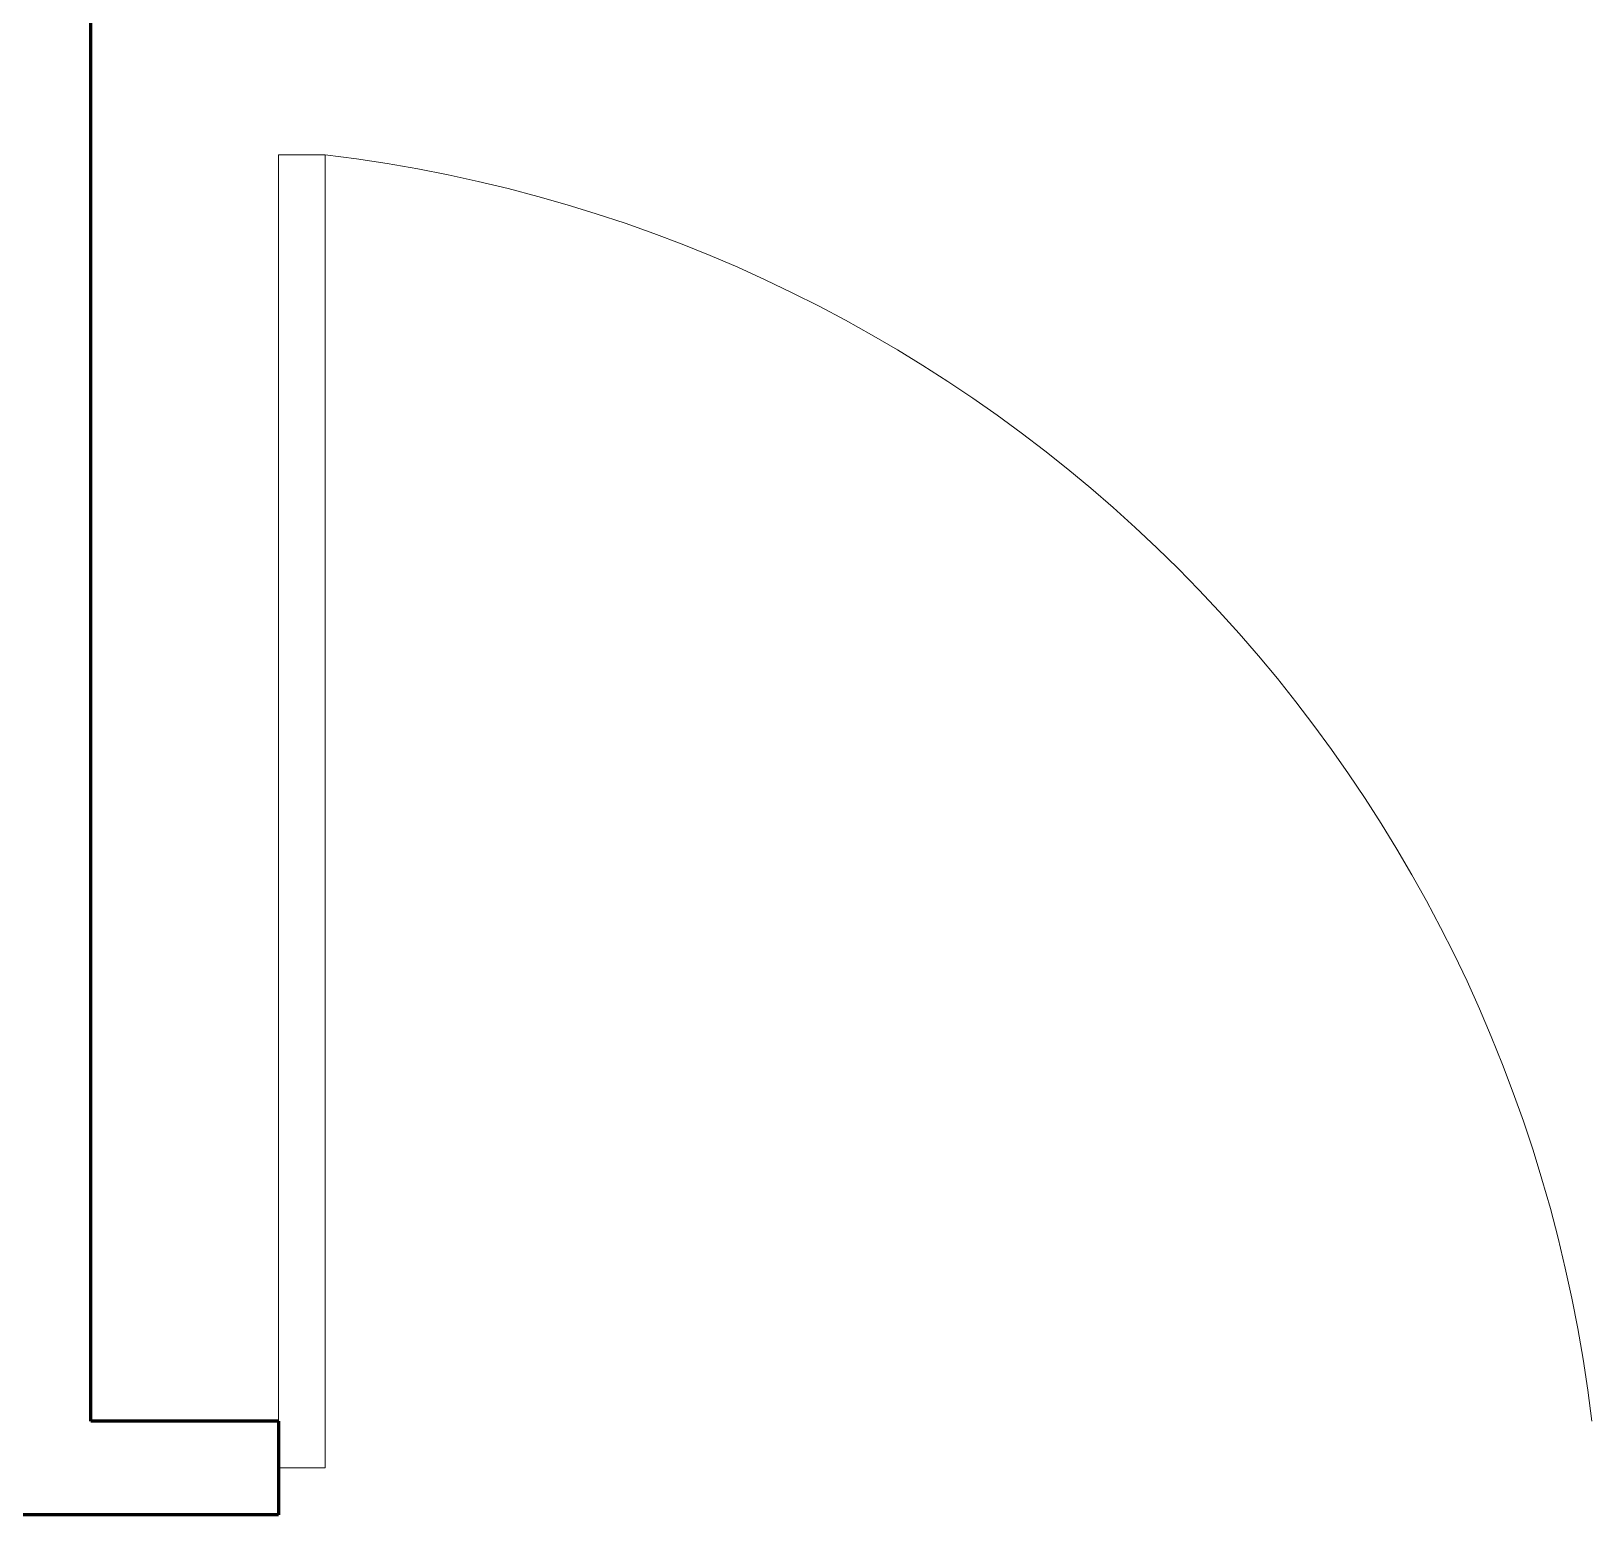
# Model space of a CAD drawing. Header units: millimetres. Extents: x 72 to 2826, y -203 to 794.
# Drawn here: x 1757.617 to 1758.449, y 383.68 to 384.471 of the extents above; entities that cross this region are included whole.
import ezdxf

# ---------------------------------------------------------------- set-up
doc = ezdxf.new("R2010")
doc.units = ezdxf.units.MM
doc.layers.add('envolvente', color=164, linetype='Continuous', lineweight=60)
doc.layers.add('puertas', color=15, linetype='Continuous', lineweight=9)

msp = doc.modelspace()

# ---------------------------------------------------------------- linework, layer by layer
at = {"layer": 'envolvente'}
for p, q in [((1757.64887, 383.73009), (1757.64887, 385.28009)), ((1757.74887, 383.73009), (1757.64887, 383.73009)), ((1757.74887, 383.73009), (1757.74887, 383.68009)), ((1757.74887, 383.68009), (1757.44887, 383.68009))]:
    msp.add_line(p, q, dxfattribs=at)
at = {"layer": 'puertas'}
msp.add_lwpolyline([(1757.74887, 383.70509), (1757.74887, 384.40509), (1757.77387, 384.40509), (1757.77387, 383.70509)], close=True, dxfattribs=at)
msp.add_arc((1757.68299, 383.6392), 0.77126, 6.7674, 83.2326, dxfattribs=at)

doc.saveas('drawing.dxf')
